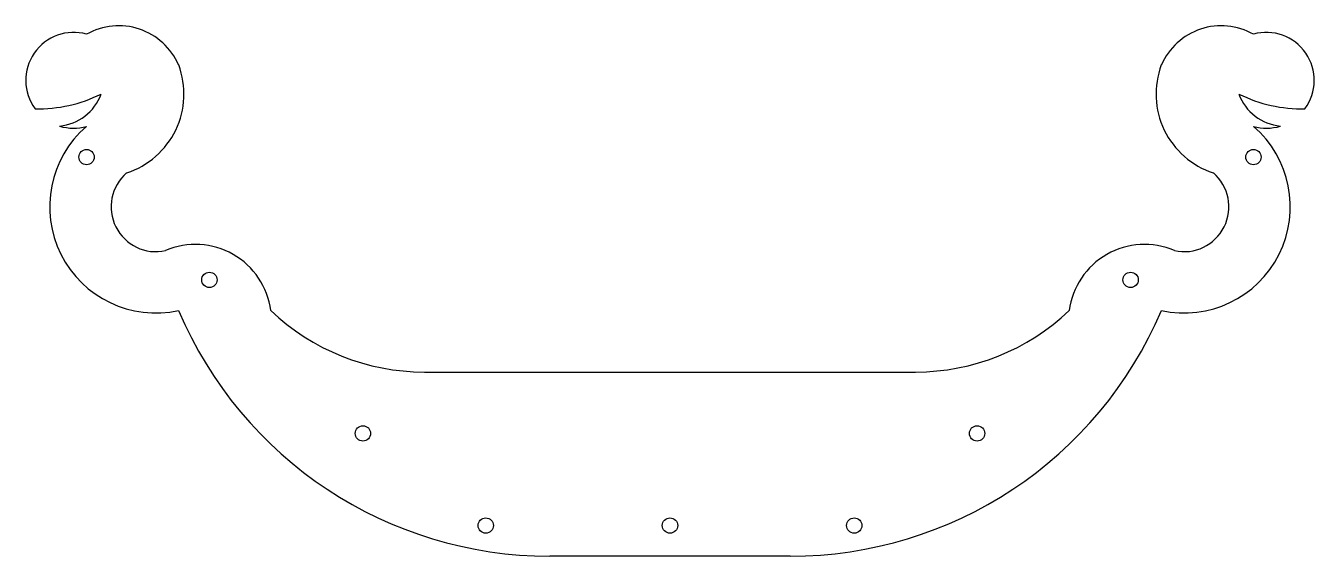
# Model space of a CAD drawing. Extents: x -1.2 to 9.2, y -2 to 2.3.
import ezdxf

# ---------------------------------------------------------------- set-up
doc = ezdxf.new("R2010")
doc.units = 0
doc.header["$MEASUREMENT"] = 0
doc.layers.add('MODELSKETCH_VISIBLE', color=7, linetype='CONTINUOUS')

msp = doc.modelspace()

# ---------------------------------------------------------------- linework, layer by layer
at = {"layer": 'MODELSKETCH_VISIBLE'}
for p, q in [((2, -0.5), (6, -0.5)), ((4.979, -2), (3.021, -2))]:
    msp.add_line(p, q, dxfattribs=at)
for centre in [(-0.75, 1.25), (8.75, 1.25), (0.25, 0.25), (7.75, 0.25), (1.5, -1), (6.5, -1), (2.5, -1.75), (4, -1.75), (5.5, -1.75)]:
    msp.add_circle(centre, 0.0625, dxfattribs=at)
for centre, radius, start, end in [((-0.488, 1.787), 0.532, 23.576, 119.5541), ((8.488, 1.787), 0.532, 60.4459, 156.424), ((-0.855, 1.875), 0.39, 74.3042, 216.4789), ((8.855, 1.875), 0.39, 323.5211, 105.6958), ((-0.631, 1.763), 0.674, 287.9764, 20.5757), ((8.631, 1.763), 0.674, 159.4243, 252.0236), ((-1.143, 2.793), 1.15, 268.7023, 296.3951), ((-1.01, 1.904), 0.404, 275.7852, 339.5163), ((9.01, 1.904), 0.404, 200.4837, 264.2148), ((9.143, 2.793), 1.15, 243.6049, 271.2977), ((-0.185, 0.845), 0.865, 130.8116, 282.3185), ((-0.855, 1.875), 0.39, 253.0301, 285.6958), ((8.185, 0.845), 0.865, 257.6815, 49.1884), ((8.855, 1.875), 0.39, 254.3042, 286.9699), ((-0.185, 0.845), 0.365, 130.8116, 282.3185), ((8.185, 0.845), 0.365, 257.6815, 49.1884), ((0.137, -0.079), 0.618, 7.381, 113.2341), ((7.863, -0.079), 0.618, 66.7659, 172.619), ((3.021, 1.282), 3.282, 202.9928, 270), ((2, 1.312), 1.812, 226.3972, 270), ((4.979, 1.282), 3.282, 270, 337.0072), ((6, 1.312), 1.812, 270, 313.6028)]:
    msp.add_arc(centre, radius, start, end, dxfattribs=at)

doc.saveas('drawing.dxf')
